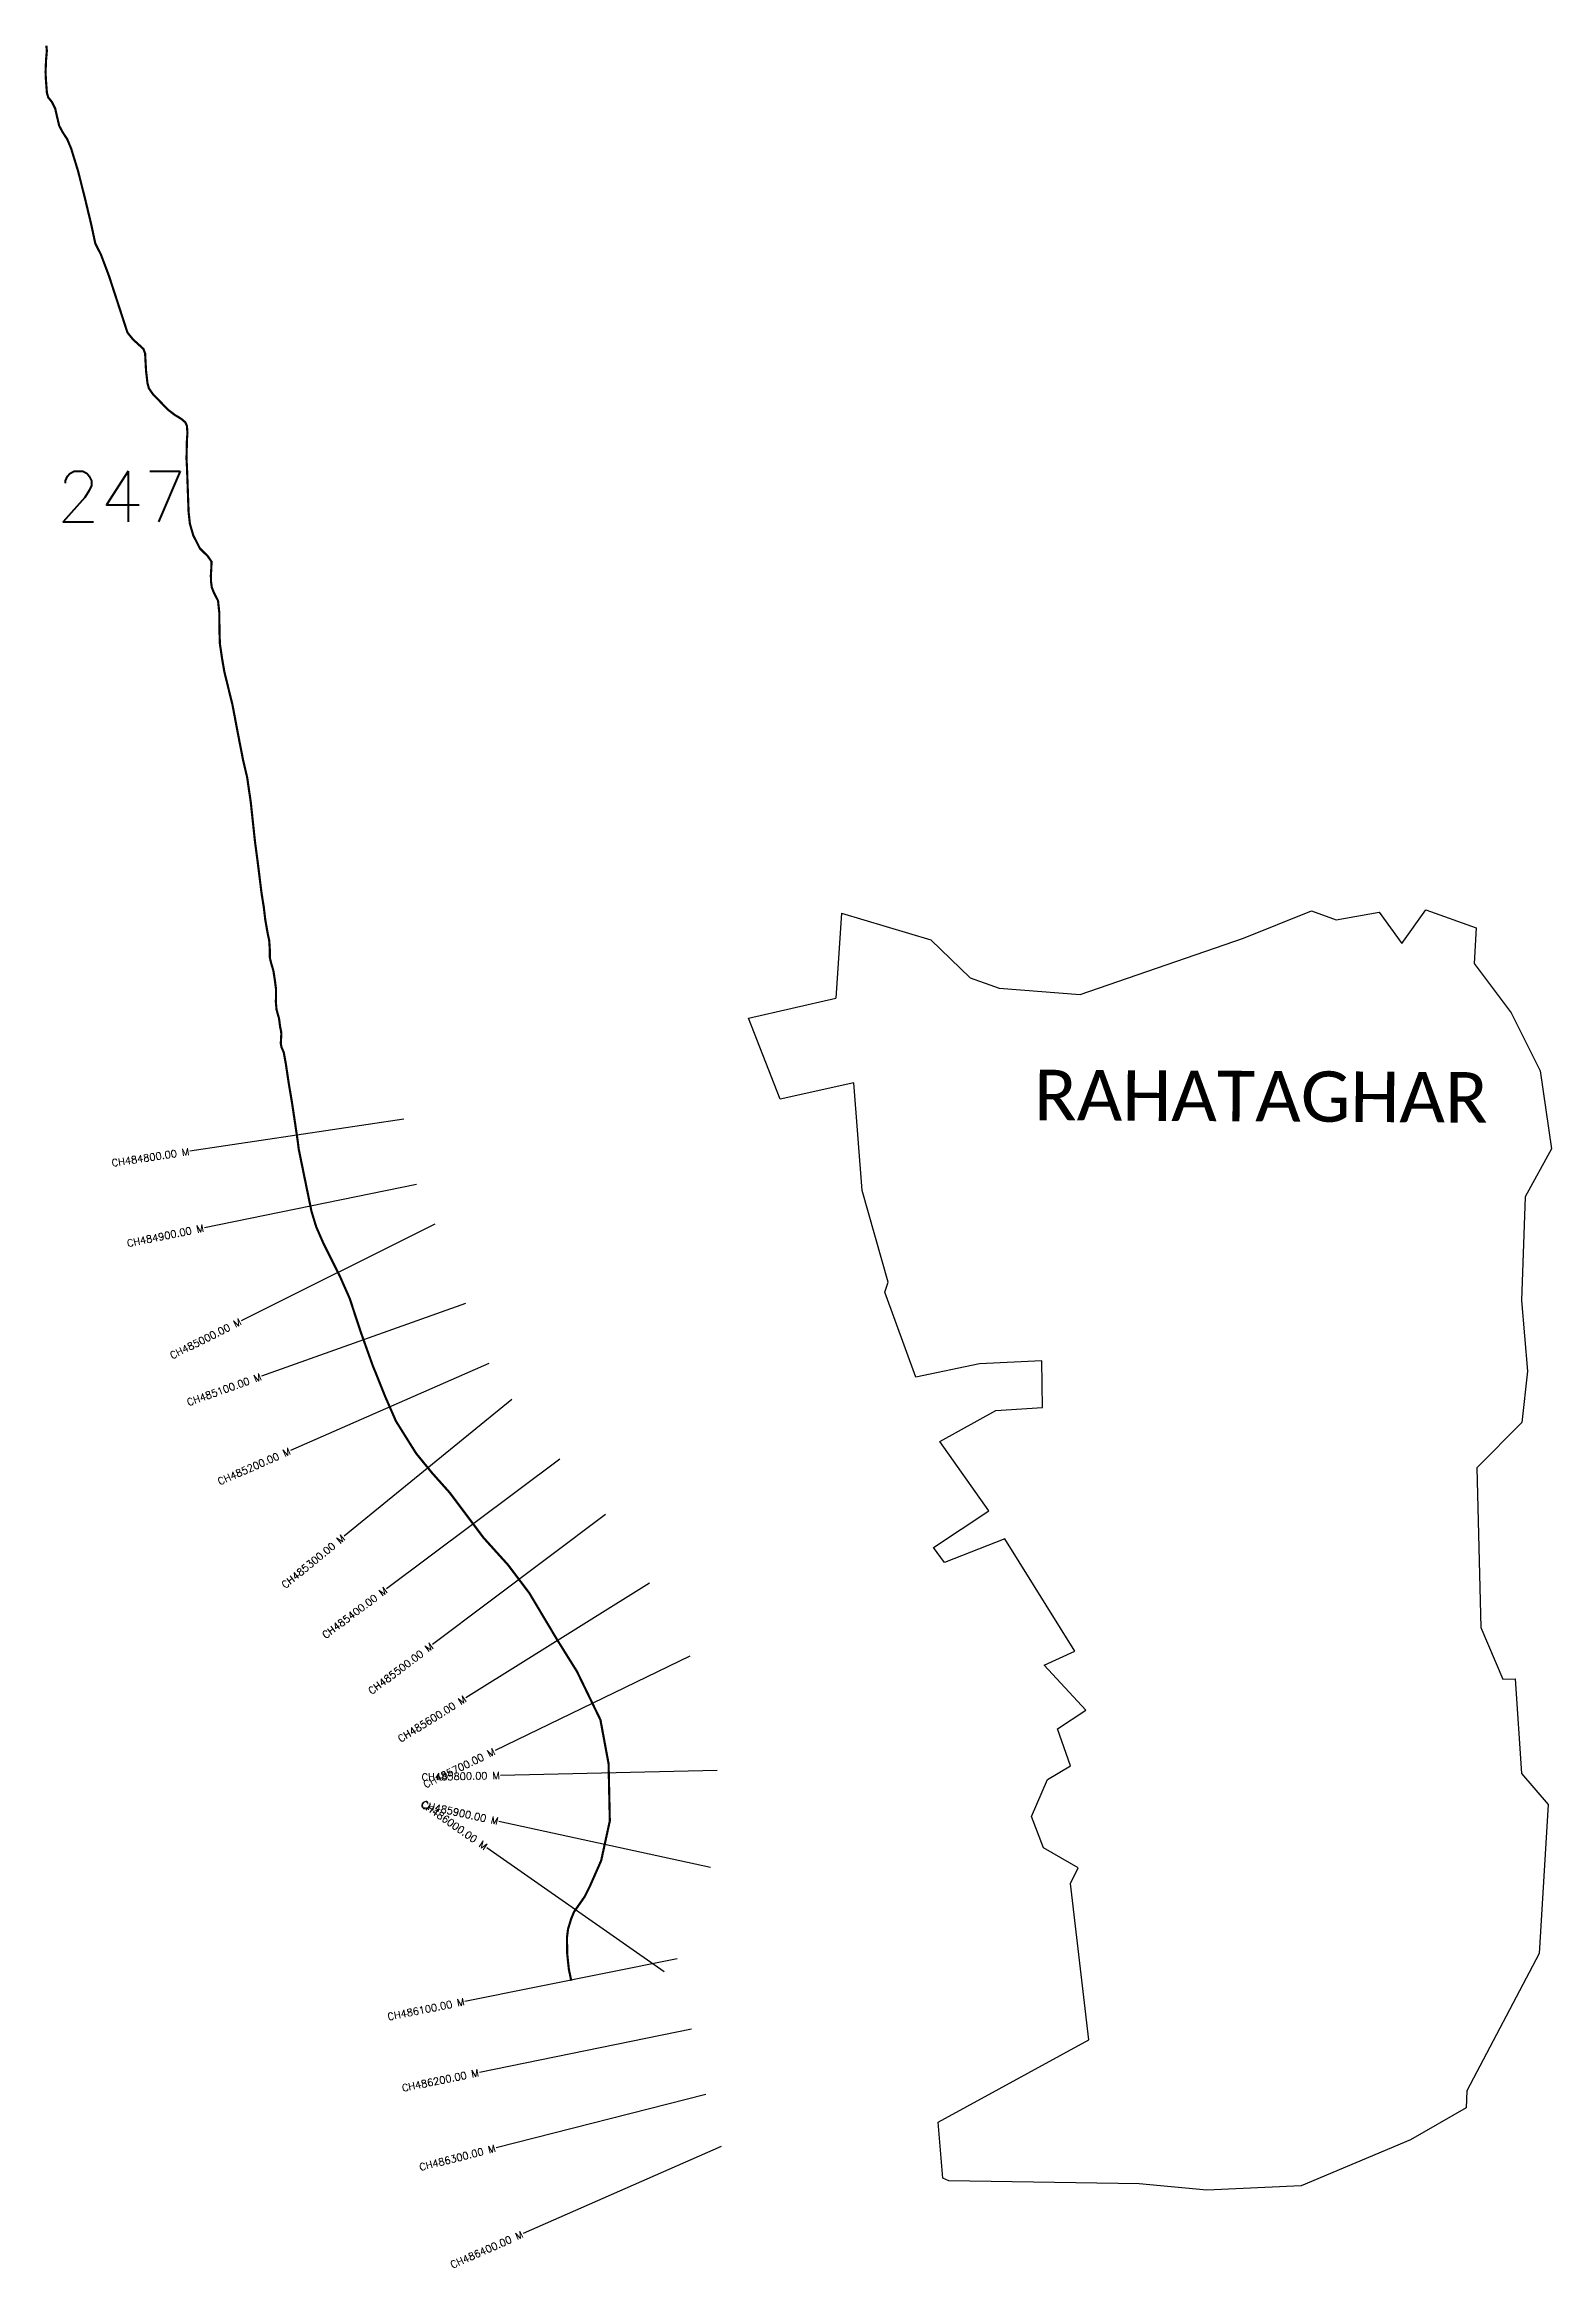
# Model space of a CAD drawing. Header units: metres. Extents: x 314583 to 316672, y 1897050 to 1900132.
import ezdxf
from ezdxf.enums import TextEntityAlignment as Align

# ---------------------------------------------------------------- set-up
doc = ezdxf.new("R2010")
doc.units = ezdxf.units.M
for name, color, linetype in [('CS', 134, 'Continuous'), ('CSMark', 6, 'Continuous'), ('NATURALLY PROTECTED', 3, 'Continuous'), ('village', 3, 'Continuous'), ('VILLAGE NAME', 250, 'Continuous')]:
    doc.layers.add(name, color=color, linetype=linetype)
doc.styles.get("Standard").update_dxf_attribs({"font": 'simplex.shx'})

msp = doc.modelspace()

# ---------------------------------------------------------------- linework, layer by layer
at = {"color": 6, "flags": 128}
msp.add_lwpolyline([(315688, 1898928.2), (315680.2, 1898810.3)], dxfattribs=at)
at = {"layer": 'CS'}
for p, q in [((315081.2, 1898642.3), (314784.5, 1898597.9)), ((315098.6, 1898551.9), (314804.7, 1898491.9)), ((315124.1, 1898497), (314855.7, 1898362.8)), ((315166.6, 1898386.9), (314884, 1898286.1)), ((315199.1, 1898303.5), (314924.2, 1898183.3)), ((315230.8, 1898254), (314998.4, 1898064.2)), ((315297.3, 1898171.3), (315057.3, 1897991.3)), ((315360.7, 1898094.4), (315121, 1897914)), ((315421.5, 1897999.3), (315167.1, 1897840.3)), ((315477.7, 1897897.8), (315207.6, 1897767.1)), ((315515.3, 1897739.3), (315215.3, 1897732.7)), ((315506.1, 1897604.8), (315213, 1897668.8)), ((315442, 1897460.4), (315196.1, 1897632.3)), ((315460.1, 1897478.5), (315165.9, 1897419.4)), ((315479.8, 1897380.9), (315185.9, 1897320.9)), ((315499.7, 1897290.3), (315209, 1897216.2)), ((315521.2, 1897218.4), (315246.6, 1897097.5))]:
    msp.add_line(p, q, dxfattribs=at)
at = {"layer": 'NATURALLY PROTECTED', "const_width": 3, "flags": 128}
msp.add_lwpolyline([(314585.6, 1900130.9), (314586.3, 1900123.7), (314585.2, 1900110.7), (314584.5, 1900094.2), (314585, 1900083.6), (314586.4, 1900065.2), (314588.3, 1900058.9), (314593.1, 1900053), (314597.8, 1900043.8), (314600.1, 1900033.8), (314603.4, 1900019.7), (314608.6, 1900010.1), (314614.5, 1900001.2), (314620, 1899988.1), (314629.8, 1899956.1), (314639.5, 1899917.5), (314647.8, 1899883), (314653.5, 1899856.4), (314661.3, 1899841.1), (314672.5, 1899811.3), (314685.3, 1899772.1), (314698, 1899733.1), (314705.6, 1899723.6), (314720.1, 1899710.4), (314722.5, 1899704.2), (314723.8, 1899680.2), (314725.8, 1899662.8), (314727.8, 1899655.6), (314733.4, 1899647.5), (314754.4, 1899625.9), (314763.8, 1899618.7), (314769, 1899615.6), (314772.7, 1899613.3), (314778.3, 1899608.5), (314780.5, 1899603.6), (314781.2, 1899593.7), (314780.5, 1899584.7), (314779.9, 1899558.2), (314780.6, 1899544.9), (314781.8, 1899511.6), (314782.8, 1899484), (314784.6, 1899468), (314789.2, 1899452), (314798.5, 1899433.7), (314809.4, 1899422.9), (314814.6, 1899415.4), (314814.3, 1899406.6), (314814.3, 1899406.6), (314813.7, 1899396.5), (314813.8, 1899388.5), (314815, 1899379.5), (314817.9, 1899372.3), (314823.6, 1899361.2), (314825.4, 1899344.4), (314825.6, 1899318.6), (314826.2, 1899301.5), (314829.2, 1899281), (314832.4, 1899262.6), (314843.7, 1899216.5), (314851.5, 1899175.3), (314858.3, 1899140.5), (314864, 1899116.2), (314869, 1899081.7), (314874.9, 1899026.5), (314878.5, 1898999.5), (314880.7, 1898982), (314883.9, 1898955.9), (314887, 1898936.6), (314889, 1898919.6), (314891.3, 1898906.3), (314892.7, 1898898.6), (314894.5, 1898890.5), (314895.3, 1898878.7), (314895.5, 1898866), (314897.4, 1898858.2), (314900.3, 1898848.4), (314902.4, 1898835.1), (314904, 1898822.5), (314903.8, 1898804.3), (314904.7, 1898794.4), (314906.9, 1898786.4), (314908.1, 1898782.4), (314909.7, 1898770.3), (314911.2, 1898763.4), (314911.3, 1898759.5), (314910.9, 1898753.1), (314910.6, 1898747.1), (314911.6, 1898742.2), (314914.7, 1898735), (314917.6, 1898719.1), (314921.6, 1898692.3), (314925.9, 1898666.9), (314931, 1898632.9), (314934, 1898612.5), (314935.5, 1898600.7), (314946.2, 1898548.4), (314953.2, 1898514.5), (314959.7, 1898493.2), (314970, 1898469.6), (314993, 1898423.6), (315006.3, 1898393.5), (315013.7, 1898370.8), (315021.3, 1898347.8), (315037.7, 1898301.8), (315055.5, 1898257.5), (315070.3, 1898223.7), (315098.2, 1898179.1), (315120.4, 1898151.9), (315144.9, 1898124.5), (315191.6, 1898062.2), (315225.7, 1898024.4), (315255.2, 1897985.3), (315293.9, 1897920.4), (315321.2, 1897876.7), (315353.7, 1897809.7), (315365, 1897748.8), (315366.7, 1897669.6), (315354.7, 1897614.5), (315338.8, 1897578.4), (315331.8, 1897564.5), (315317.1, 1897543.5), (315313, 1897533.5), (315308.8, 1897519.6), (315307.3, 1897507.9), (315307.7, 1897484.7), (315309.9, 1897464.1), (315313.2, 1897448)], dxfattribs=at)
at = {"layer": 'village', "color": 6}
for points in [[(315688, 1898928.2, 0), (315811.6, 1898890.9, 0), (315866.3, 1898838.2, 0), (315906.5, 1898824.2, 0), (316018.7, 1898815.1, 0), (316245.3, 1898893.3, 0), (316339.4, 1898931.3, 0), (316373.7, 1898918.6, 0), (316433.1, 1898929.5, 0), (316464.4, 1898885.8, 0), (316497.9, 1898932.6, 0), (316567.6, 1898907.8, 0), (316564.7, 1898858.1, 0), (316616, 1898790.1, 0), (316656.3, 1898709.5, 0), (316656.3, 1898709.5, 0)], [(316656.3, 1898709.5, 0), (316672.1, 1898601.4, 0), (316635.7, 1898534.6, 0), (316630.3, 1898390.9, 0), (316638.8, 1898293.1, 0), (316630.8, 1898222, 0), (316568.5, 1898159.2, 0), (316574.1, 1897937.6, 0), (316604.7, 1897865.9, 0), (316621.7, 1897866.6, 0), (316630.5, 1897735.5, 0), (316667.6, 1897692.3, 0), (316654.8, 1897485.8, 0), (316554.6, 1897295.6, 0), (316554, 1897272, 0), (316476.8, 1897227.4, 0), (316325, 1897163.5, 0), (316194.2, 1897157.6, 0), (316100.7, 1897166.3, 0), (315836.6, 1897170.5, 0), (315828.3, 1897174.3, 0), (315822, 1897251.9, 0), (316030.7, 1897366.3, 0), (316005.1, 1897583, 0), (316015.9, 1897604.5, 0), (315967.7, 1897632.1, 0), (315951.3, 1897675.8, 0), (315973.4, 1897726.8, 0), (316005.5, 1897745.8, 0), (315987.2, 1897797.3, 0), (316026.7, 1897823.3, 0), (315969, 1897885.6, 0), (316011.2, 1897904.7, 0), (315914.5, 1898060.5, 0), (315830.6, 1898027.8, 0), (315815.3, 1898048.7, 0), (315892.2, 1898099.3, 0), (315824.4, 1898195.6, 0), (315901.7, 1898238.6, 0), (315966.3, 1898242.7, 0), (315965.6, 1898307.2, 0), (315879.3, 1898303.3, 0), (315791, 1898284.9, 0), (315748.1, 1898402.6, 0), (315752.4, 1898416.6, 0), (315716.7, 1898543.5, 0), (315705.1, 1898692.7, 0), (315602.9, 1898670.3, 0), (315558.9, 1898782.5, 0), (315680.2, 1898810.3, 0)]]:
    msp.add_polyline3d(points, dxfattribs=at)

# ---------------------------------------------------------------- texts
at = {"insert": (314600.1, 1899540.8), "char_height": 70, "attachment_point": 1}
msp.add_mtext_dynamic_manual_height_columns('247', width=95.172, gutter_width=1, heights=[0], dxfattribs=at)
at = {"layer": 'CSMark'}
for s, rotation, p in [('CH484800.00 M', 8.5224, (314783.5, 1898597.7)), ('CH484900.00 M', 11.544, (314803.7, 1898491.7)), ('CH485000.00 M', 26.5535, (314854.8, 1898362.4)), ('CH485100.00 M', 19.6315, (314883.1, 1898285.8)), ('CH485200.00 M', 23.6041, (314923.3, 1898182.9)), ('CH485300.00 M', 39.2373, (314997.6, 1898063.6)), ('CH485400.00 M', 36.8619, (315056.5, 1897990.7)), ('CH485500.00 M', 36.9742, (315120.2, 1897913.4)), ('CH485600.00 M', 32.0122, (315166.2, 1897839.7)), ('CH485700.00 M', 25.8271, (315206.7, 1897766.6)), ('CH485800.00 M', 1.2481, (315214.3, 1897732.7)), ('CH486000.00 M', 325.059, (315195.3, 1897632.8)), ('CH485900.00 M', 347.6665, (315212.1, 1897669.1)), ('CH486100.00 M', 11.3646, (315165, 1897419.2)), ('CH486200.00 M', 11.5293, (315184.9, 1897320.7)), ('CH486300.00 M', 14.3053, (315208, 1897216)), ('CH486400.00 M', 23.7555, (315245.7, 1897097.1))]:
    msp.add_text(s, height=10, rotation=rotation, dxfattribs=at).set_placement(p, align=Align.MIDDLE_RIGHT)
at = {"layer": 'VILLAGE NAME', "insert": (315955, 1898711.1), "char_height": 70, "attachment_point": 1, "rotation": 359.6762}
msp.add_mtext_dynamic_manual_height_columns('{\\fCalibri|b0|i0|c0|p34;RAHATAGHAR}', width=1097.028, gutter_width=520.2, heights=[0], dxfattribs=at)

doc.saveas('drawing.dxf')
